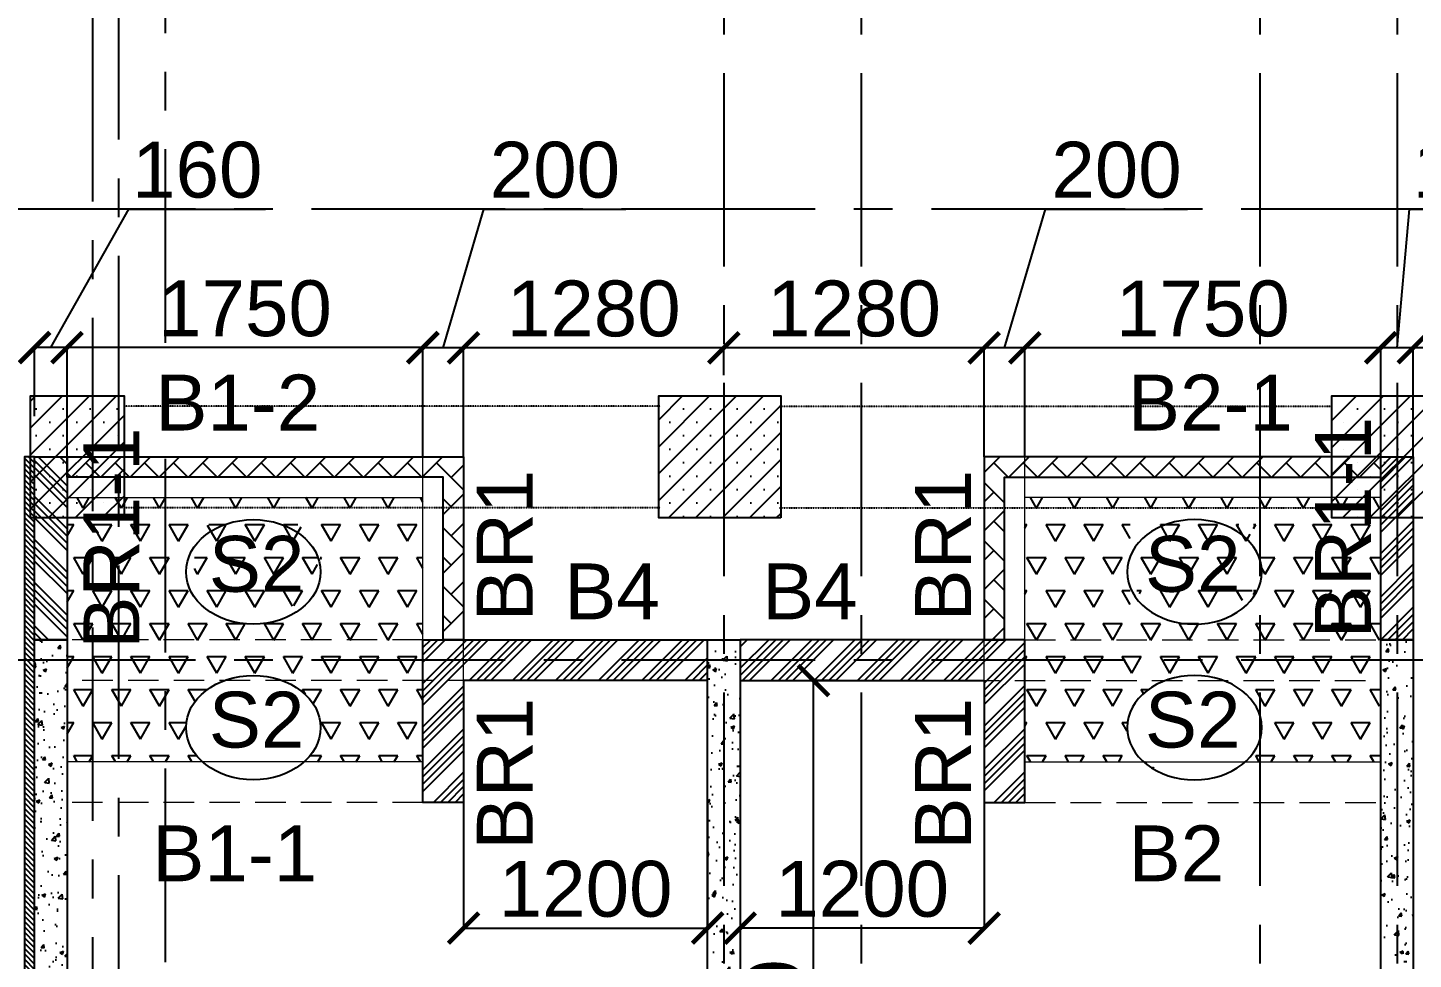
# Model space of a CAD drawing. Header units: inches. Extents: x -1898 to 127651, y -195120 to -109120.
# Drawn here: x 51007 to 57821, y -120763 to -116178 of the extents above; entities that cross this region are included whole.
import ezdxf

# ---------------------------------------------------------------- set-up
doc = ezdxf.new("R2010")
doc.units = ezdxf.units.IN
doc.header["$MEASUREMENT"] = 0
for name, pattern in [('CENTER', [50.8, 31.75, -6.35, 6.35, -6.35]), ('DASHED2', [9.525, 6.35, -3.175]), ('Hidden', [3, 2, -1])]:
    doc.linetypes.add(name, pattern=pattern)
for name, color, linetype in [('160 R.C. WALL HAT', 8, 'Continuous'), ('160 R.C.WALL', 6, 'Continuous'), ('2', 5, 'Continuous'), ('AR-Column', 40, 'Continuous'), ('AR-Hidden', 251, 'DASHED2'), ('BAL. PARAPET WALL', 4, 'Continuous'), ('BEAM TEXT', 4, 'Continuous'), ('DIM', 251, 'Continuous'), ('GRID', 8, 'CENTER'), ('NON S.WALL HATCH', 8, 'Continuous'), ('NON STRUC R.C.WALL', 6, 'Continuous'), ('NON.STRUC.R.C.WALLS', 1, 'Continuous'), ('PARAPET WALL', 4, 'Continuous'), ('SUNKEN', 8, 'Continuous')]:
    doc.layers.add(name, color=color, linetype=linetype)
for name, color, linetype, lineweight in [('BEAMS', 3, 'Continuous', 0), ('SLAB CIR', 1, 'Continuous', 25), ('SLAB TXT', 3, 'Continuous', 0)]:
    doc.layers.add(name, color=color, linetype=linetype, lineweight=lineweight)
doc.styles.add('T200', font='sanss___.ttf', dxfattribs={"height": 275})
doc.styles.add('T300', font='sanss___.ttf', dxfattribs={"height": 350})
doc.dimstyles.new('T 200', dxfattribs={"dimtxt": 275, "dimasz": 150, "dimexe": 1, "dimexo": 0, "dimgap": 50, "dimtad": 1, "dimdec": 0, "dimrnd": 5, "dimdsep": 46, "dimtxsty": 'T200', "dimblk": 'ARCHTICK', "dimcen": 2.5, "dimdle": 1, "dimclrd": 5, "dimclre": 253, "dimclrt": 1, "dimadec": 0, "dimazin": 0, "dimtfac": 1, "dimtdec": 0, "dimtmove": 2, "dimatfit": 3, "dimfxl": 0, "dimarcsym": 0})
pattern_1 = [(60, (2301842.9, -345548.81), (-93.75, 162.379763), [93.75, -93.75]), (120, (2301842.9, -345548.81), (-187.5, 1e-07), [93.75, -93.75]), (0, (2301796.02, -345467.62), (93.75, 162.379763), [93.75, -93.75])]
pattern_2 = [(45, (2346260.05, -240371.21), (-106.066017, 106.066017), []), (45, (2346295.4, -240371.21), (-106.066017, 106.066017), []), (45, (2346330.76, -240371.21), (-106.066017, 106.066017), []), (45, (2346366.12, -240371.21), (-106.066017, 106.066017), [])]
pattern_3 = [(50, (2184721.52, 112605.64), (179.315046, -15.688034), [18.75, -206.25]), (355, (2184721.52, 112605.64), (-34.687833, 188.048033), [15, -165]), (100.451444, (2184736.47, 112604.33), (144.627212, 172.359998), [15.935048, -175.285528]), (46.1842, (2184721.52, 112655.64), (266.810333, -41.37982), [28.125, -309.375]), (96.635635, (2184743.76, 112652.2), (233.665486, 243.52965), [23.902586, -262.92844]), (351.184164, (2184721.52, 112655.64), (233.665486, 243.52965), [22.5, -247.5]), (21, (2184746.52, 112643.14), (149.226763, -100.654723), [18.75, -206.25]), (326, (2184746.52, 112643.14), (60.828833, 181.287511), [15, -165]), (71.451445, (2184758.96, 112634.75), (210.055594, 80.632788), [15.935047, -175.285528]), (37.5, (2184721.524, 112605.64), (3.0399638, 83.2234635), [0, -163, 0, -167.5, 0, -165.625]), (7.5, (2184721.52, 112605.64), (65.7673844, 98.602928), [0, -95.5, 0, -159.25, 0, -63.125]), (327.5, (2184665.774, 112605.64), (133.455609, -5.638718), [0, -62.5, 0, -195, 0, -258.75]), (317.5, (2184640.77, 112605.64), (145.7965423, 25.0262456), [0, -81.25, 0, -129.5, 0, -183.75])]
pattern_4 = [(45, (-132245.64, 75915.45), (-66.29126, 66.29126), []), (45, (-132179.35, 75915.45), (-66.29126, 66.29126), [0, -93.75])]

# ---------------------------------------------------------------- blocks, each defined once
blk = doc.blocks.new('_ARCHTICK')
at = {"color": 0, "linetype": 'ByBlock', "const_width": 0.15}
blk.add_lwpolyline([(-0.5, -0.5), (0.5, 0.5)], dxfattribs=at)
blk = doc.blocks.new('*D580')
at = {"layer": 'Defpoints', "color": 0}
for p in [(54871.1, -119390.2), (54981.1, -119390.2, 14.7), (54981.1, -122990.2, 14.7)]:
    blk.add_point(p, dxfattribs=at)
at = {"layer": 'DIM', "color": 253, "lineweight": -2}
for p, q in [((54981.1, -119390.2), (54870.1, -119390.2)), ((54981.1, -122990.2), (54870.1, -122990.2))]:
    blk.add_line(p, q, dxfattribs=at)
at = {"layer": 'DIM', "color": 5, "lineweight": -2}
blk.add_line((54871.1, -122991.2), (54871.1, -119389.2), dxfattribs=at)
at = {"layer": 'DIM', "color": 5, "lineweight": -2, "xscale": 150, "yscale": 150, "zscale": 150}
for p, rotation in [((54871.1, -119390.2), 90), ((54871.1, -122990.2), 270)]:
    blk.add_blockref('_ARCHTICK', p, dxfattribs=dict(at, rotation=rotation))
at = {"layer": 'DIM', "color": 1, "insert": (54679.3, -121190.2), "char_height": 275, "attachment_point": 5, "rotation": 90, "style": 'T200'}
blk.add_mtext('3600', dxfattribs=at)
blk = doc.blocks.new('*D355')
at = {"layer": 'Defpoints', "color": 0}
for p in [(57821, -117753.1), (57821, -118290.2, 14.7), (59571, -118290.2, 14.7)]:
    blk.add_point(p, dxfattribs=at)
at = {"layer": 'DIM', "color": 5, "lineweight": -2}
blk.add_line((59572, -117753.1), (57820, -117753.1), dxfattribs=at)
at = {"layer": 'DIM', "color": 253, "lineweight": -2}
for p, q in [((57821, -118290.2), (57821, -117752.1)), ((59571, -118290.2), (59571, -117752.1))]:
    blk.add_line(p, q, dxfattribs=at)
at = {"layer": 'DIM', "color": 5, "lineweight": -2, "xscale": 150, "yscale": 150, "zscale": 150, "rotation": 180}
blk.add_blockref('_ARCHTICK', (57821, -117753.1), dxfattribs=at)
at = {"layer": 'DIM', "color": 5, "lineweight": -2, "xscale": 150, "yscale": 150, "zscale": 150}
blk.add_blockref('_ARCHTICK', (59571, -117753.1), dxfattribs=at)
at = {"layer": 'DIM', "color": 1, "insert": (58696, -117561.4), "char_height": 275, "attachment_point": 5, "style": 'T200'}
blk.add_mtext('1750', dxfattribs=at)
blk = doc.blocks.new('*D356')
at = {"layer": 'Defpoints', "color": 0}
for p in [(57661, -117753.1), (57661, -118290.2, 14.7), (57821, -118290.2, 14.7)]:
    blk.add_point(p, dxfattribs=at)
at = {"layer": 'DIM', "color": 5, "lineweight": -2}
for p, q in [((57741, -117753.1), (57802.3, -117070.3)), ((57802.3, -117070.3), (58474.6, -117070.3)), ((57822, -117753.1), (57660, -117753.1))]:
    blk.add_line(p, q, dxfattribs=at)
at = {"layer": 'DIM', "color": 253, "lineweight": -2}
for p, q in [((57661, -118290.2), (57661, -117752.1)), ((57821, -118290.2), (57821, -117752.1))]:
    blk.add_line(p, q, dxfattribs=at)
at = {"layer": 'DIM', "color": 5, "lineweight": -2, "xscale": 150, "yscale": 150, "zscale": 150, "rotation": 180}
blk.add_blockref('_ARCHTICK', (57661, -117753.1), dxfattribs=at)
at = {"layer": 'DIM', "color": 5, "lineweight": -2, "xscale": 150, "yscale": 150, "zscale": 150}
blk.add_blockref('_ARCHTICK', (57821, -117753.1), dxfattribs=at)
at = {"layer": 'DIM', "color": 1, "insert": (58138.4, -116878.4), "char_height": 275, "attachment_point": 5, "style": 'T200'}
blk.add_mtext('160', dxfattribs=at)
blk = doc.blocks.new('*D357')
at = {"layer": 'Defpoints', "color": 0}
for p in [(55911, -117753.1), (55911, -118290.2, 14.7), (57661, -118290.2, 14.7)]:
    blk.add_point(p, dxfattribs=at)
at = {"layer": 'DIM', "color": 5, "lineweight": -2}
blk.add_line((57662, -117753.1), (55910, -117753.1), dxfattribs=at)
at = {"layer": 'DIM', "color": 253, "lineweight": -2}
for p, q in [((55911, -118290.2), (55911, -117752.1)), ((57661, -118290.2), (57661, -117752.1))]:
    blk.add_line(p, q, dxfattribs=at)
at = {"layer": 'DIM', "color": 5, "lineweight": -2, "xscale": 150, "yscale": 150, "zscale": 150, "rotation": 180}
blk.add_blockref('_ARCHTICK', (55911, -117753.1), dxfattribs=at)
at = {"layer": 'DIM', "color": 5, "lineweight": -2, "xscale": 150, "yscale": 150, "zscale": 150}
blk.add_blockref('_ARCHTICK', (57661, -117753.1), dxfattribs=at)
at = {"layer": 'DIM', "color": 1, "insert": (56786, -117561.4), "char_height": 275, "attachment_point": 5, "style": 'T200'}
blk.add_mtext('1750', dxfattribs=at)
blk = doc.blocks.new('*D358')
at = {"layer": 'Defpoints', "color": 0}
for p in [(55711, -117753.1), (55711, -118290.2, 14.7), (55911, -118290.2, 14.7)]:
    blk.add_point(p, dxfattribs=at)
at = {"layer": 'DIM', "color": 5, "lineweight": -2}
for p, q in [((55811, -117753.1), (56012.4, -117070.3)), ((56012.4, -117070.3), (56710.7, -117070.3)), ((55912, -117753.1), (55710, -117753.1))]:
    blk.add_line(p, q, dxfattribs=at)
at = {"layer": 'DIM', "color": 253, "lineweight": -2}
for p, q in [((55711, -118290.2), (55711, -117752.1)), ((55911, -118290.2), (55911, -117752.1))]:
    blk.add_line(p, q, dxfattribs=at)
at = {"layer": 'DIM', "color": 5, "lineweight": -2, "xscale": 150, "yscale": 150, "zscale": 150, "rotation": 180}
blk.add_blockref('_ARCHTICK', (55711, -117753.1), dxfattribs=at)
at = {"layer": 'DIM', "color": 5, "lineweight": -2, "xscale": 150, "yscale": 150, "zscale": 150}
blk.add_blockref('_ARCHTICK', (55911, -117753.1), dxfattribs=at)
at = {"layer": 'DIM', "color": 1, "insert": (56361.6, -116878.6), "char_height": 275, "attachment_point": 5, "style": 'T200'}
blk.add_mtext('200', dxfattribs=at)
blk = doc.blocks.new('*D359')
at = {"layer": 'Defpoints', "color": 0}
for p in [(54431, -117753.1), (54431, -117887.1, 14.7), (55711, -118290.2, 14.7)]:
    blk.add_point(p, dxfattribs=at)
at = {"layer": 'DIM', "color": 5, "lineweight": -2}
blk.add_line((55712, -117753.1), (54430, -117753.1), dxfattribs=at)
at = {"layer": 'DIM', "color": 253, "lineweight": -2}
for p, q in [((54431, -117887.1), (54431, -117752.1)), ((55711, -118290.2), (55711, -117752.1))]:
    blk.add_line(p, q, dxfattribs=at)
at = {"layer": 'DIM', "color": 5, "lineweight": -2, "xscale": 150, "yscale": 150, "zscale": 150, "rotation": 180}
blk.add_blockref('_ARCHTICK', (54431, -117753.1), dxfattribs=at)
at = {"layer": 'DIM', "color": 5, "lineweight": -2, "xscale": 150, "yscale": 150, "zscale": 150}
blk.add_blockref('_ARCHTICK', (55711, -117753.1), dxfattribs=at)
at = {"layer": 'DIM', "color": 1, "insert": (55071, -117561.4), "char_height": 275, "attachment_point": 5, "style": 'T200'}
blk.add_mtext('1280', dxfattribs=at)
blk = doc.blocks.new('*D360')
at = {"layer": 'Defpoints', "color": 0}
for p in [(53151, -117753.1), (54431, -117887.1, 14.7), (53151, -118290.2, 14.7)]:
    blk.add_point(p, dxfattribs=at)
at = {"layer": 'DIM', "color": 5, "lineweight": -2}
blk.add_line((54432, -117753.1), (53150, -117753.1), dxfattribs=at)
at = {"layer": 'DIM', "color": 253, "lineweight": -2}
for p, q in [((53151, -118290.2), (53151, -117752.1)), ((54431, -117887.1), (54431, -117752.1))]:
    blk.add_line(p, q, dxfattribs=at)
at = {"layer": 'DIM', "color": 5, "lineweight": -2, "xscale": 150, "yscale": 150, "zscale": 150, "rotation": 180}
blk.add_blockref('_ARCHTICK', (53151, -117753.1), dxfattribs=at)
at = {"layer": 'DIM', "color": 5, "lineweight": -2, "xscale": 150, "yscale": 150, "zscale": 150}
blk.add_blockref('_ARCHTICK', (54431, -117753.1), dxfattribs=at)
at = {"layer": 'DIM', "color": 1, "insert": (53791, -117561.4), "char_height": 275, "attachment_point": 5, "style": 'T200'}
blk.add_mtext('1280', dxfattribs=at)
blk = doc.blocks.new('*D361')
at = {"layer": 'Defpoints', "color": 0}
for p in [(52951, -117753.1), (52951, -118290.2, 14.7), (53151, -118290.2, 14.7)]:
    blk.add_point(p, dxfattribs=at)
at = {"layer": 'DIM', "color": 5, "lineweight": -2}
for p, q in [((53051, -117753.1), (53250.8, -117070.3)), ((53250.8, -117070.3), (53949.1, -117070.3)), ((53152, -117753.1), (52950, -117753.1))]:
    blk.add_line(p, q, dxfattribs=at)
at = {"layer": 'DIM', "color": 253, "lineweight": -2}
for p, q in [((52951, -118290.2), (52951, -117752.1)), ((53151, -118290.2), (53151, -117752.1))]:
    blk.add_line(p, q, dxfattribs=at)
at = {"layer": 'DIM', "color": 5, "lineweight": -2, "xscale": 150, "yscale": 150, "zscale": 150, "rotation": 180}
blk.add_blockref('_ARCHTICK', (52951, -117753.1), dxfattribs=at)
at = {"layer": 'DIM', "color": 5, "lineweight": -2, "xscale": 150, "yscale": 150, "zscale": 150}
blk.add_blockref('_ARCHTICK', (53151, -117753.1), dxfattribs=at)
at = {"layer": 'DIM', "color": 1, "insert": (53600, -116878.6), "char_height": 275, "attachment_point": 5, "style": 'T200'}
blk.add_mtext('200', dxfattribs=at)
blk = doc.blocks.new('*D618')
at = {"layer": 'Defpoints', "color": 0}
for p in [(51201, -117752.1), (52951, -117944.9), (51201, -118290.2, 14.7)]:
    blk.add_point(p, dxfattribs=at)
at = {"layer": 'DIM', "color": 5, "lineweight": -2}
blk.add_line((52952, -117752.1), (51200, -117752.1), dxfattribs=at)
at = {"layer": 'DIM', "color": 253, "lineweight": -2}
for p, q in [((51201, -118290.2), (51201, -117751.1)), ((52951, -117944.9), (52951, -117751.1))]:
    blk.add_line(p, q, dxfattribs=at)
at = {"layer": 'DIM', "color": 5, "lineweight": -2, "xscale": 150, "yscale": 150, "zscale": 150, "rotation": 180}
blk.add_blockref('_ARCHTICK', (51201, -117752.1), dxfattribs=at)
at = {"layer": 'DIM', "color": 5, "lineweight": -2, "xscale": 150, "yscale": 150, "zscale": 150}
blk.add_blockref('_ARCHTICK', (52951, -117752.1), dxfattribs=at)
at = {"layer": 'DIM', "color": 1, "insert": (52076, -117560.4), "char_height": 275, "attachment_point": 5, "style": 'T200'}
blk.add_mtext('1750', dxfattribs=at)
blk = doc.blocks.new('*D619')
at = {"layer": 'Defpoints', "color": 0}
for p in [(51041, -117752.1), (51041, -118090.2, -14.7), (51201, -118290.2, 14.7)]:
    blk.add_point(p, dxfattribs=at)
at = {"layer": 'DIM', "color": 5, "lineweight": -2}
for p, q in [((51121, -117752.1), (51505.2, -117070.3)), ((51505.2, -117070.3), (52177.4, -117070.3)), ((51202, -117752.1), (51040, -117752.1))]:
    blk.add_line(p, q, dxfattribs=at)
at = {"layer": 'DIM', "color": 253, "lineweight": -2}
for p, q in [((51041, -118090.2), (51041, -117751.1)), ((51201, -118290.2), (51201, -117751.1))]:
    blk.add_line(p, q, dxfattribs=at)
at = {"layer": 'DIM', "color": 5, "lineweight": -2, "xscale": 150, "yscale": 150, "zscale": 150, "rotation": 180}
blk.add_blockref('_ARCHTICK', (51041, -117752.1), dxfattribs=at)
at = {"layer": 'DIM', "color": 5, "lineweight": -2, "xscale": 150, "yscale": 150, "zscale": 150}
blk.add_blockref('_ARCHTICK', (51201, -117752.1), dxfattribs=at)
at = {"layer": 'DIM', "color": 1, "insert": (51841.3, -116878.4), "char_height": 275, "attachment_point": 5, "style": 'T200'}
blk.add_mtext('160', dxfattribs=at)
blk = doc.blocks.new('*D769')
at = {"layer": 'Defpoints', "color": 0}
for p in [(53151, -119990.2, 14.7), (54351, -119990.2, 14.7), (54351, -120609)]:
    blk.add_point(p, dxfattribs=at)
at = {"layer": 'DIM', "color": 253, "lineweight": -2}
for p, q in [((53151, -119990.2), (53151, -120610)), ((54351, -119990.2), (54351, -120610))]:
    blk.add_line(p, q, dxfattribs=at)
at = {"layer": 'DIM', "color": 5, "lineweight": -2}
blk.add_line((53150, -120609), (54352, -120609), dxfattribs=at)
at = {"layer": 'DIM', "color": 5, "lineweight": -2, "xscale": 150, "yscale": 150, "zscale": 150, "rotation": 180}
blk.add_blockref('_ARCHTICK', (53151, -120609), dxfattribs=at)
at = {"layer": 'DIM', "color": 5, "lineweight": -2, "xscale": 150, "yscale": 150, "zscale": 150}
blk.add_blockref('_ARCHTICK', (54351, -120609), dxfattribs=at)
at = {"layer": 'DIM', "color": 1, "insert": (53751, -120417.4), "char_height": 275, "attachment_point": 5, "style": 'T200'}
blk.add_mtext('1200', dxfattribs=at)
blk = doc.blocks.new('*D770')
at = {"layer": 'Defpoints', "color": 0}
for p in [(54511, -119990.2, 14.7), (55711, -119990.2, 14.7), (54511, -120609)]:
    blk.add_point(p, dxfattribs=at)
at = {"layer": 'DIM', "color": 253, "lineweight": -2}
for p, q in [((54511, -119990.2), (54511, -120610)), ((55711, -119990.2), (55711, -120610))]:
    blk.add_line(p, q, dxfattribs=at)
at = {"layer": 'DIM', "color": 5, "lineweight": -2}
blk.add_line((55712, -120609), (54510, -120609), dxfattribs=at)
at = {"layer": 'DIM', "color": 5, "lineweight": -2, "xscale": 150, "yscale": 150, "zscale": 150, "rotation": 180}
blk.add_blockref('_ARCHTICK', (54511, -120609), dxfattribs=at)
at = {"layer": 'DIM', "color": 5, "lineweight": -2, "xscale": 150, "yscale": 150, "zscale": 150}
blk.add_blockref('_ARCHTICK', (55711, -120609), dxfattribs=at)
at = {"layer": 'DIM', "color": 1, "insert": (55111, -120417.4), "char_height": 275, "attachment_point": 5, "style": 'T200'}
blk.add_mtext('1200', dxfattribs=at)
blk = doc.blocks.new('A$C02A55DAE')
at = {"layer": 'NON S.WALL HATCH'}
h = blk.add_hatch(dxfattribs=at)
h.set_pattern_fill('SACNCR', color=256, scale=1000)
h.set_pattern_definition(pattern_4)
h.paths.add_polyline_path([(46318.6, 600), (45858.6, 600), (45858.6, 1200), (46318.6, 1200)])
h = blk.add_hatch(dxfattribs=at)
h.set_pattern_fill('SACNCR', color=256, scale=1000)
h.set_pattern_definition(pattern_4)
h.paths.add_polyline_path([(49548.6, 600), (48948.6, 600), (48948.6, 1200), (49548.6, 1200)])
h = blk.add_hatch(dxfattribs=at)
h.set_pattern_fill('SACNCR', color=256, scale=1000)
h.set_pattern_definition(pattern_4)
h.paths.add_polyline_path([(52858.6, 600), (52258.6, 600), (52258.6, 1200), (52858.6, 1200)])
at = {"layer": 'AR-Column', "color": 4, "elevation": -29.5}
for points in [[(46318.6, 600), (45858.6, 600), (45858.6, 1200), (46318.6, 1200)], [(49548.6, 600), (48948.6, 600), (48948.6, 1200), (49548.6, 1200)], [(52858.6, 600), (52258.6, 600), (52258.6, 1200), (52858.6, 1200)]]:
    blk.add_lwpolyline(points, close=True, dxfattribs=at)
at = {"layer": 'AR-Hidden', "ltscale": 0.009}
for p, q in [((48954.7, 1150, -29.5), (46318.6, 1150, -29.5)), ((49542.5, 1150, -29.5), (52252.5, 1150, -29.5)), ((48954.7, 650, -29.5), (46318.6, 650, -29.5)), ((49542.5, 650, -29.5), (52252.5, 650, -29.5))]:
    blk.add_line(p, q, dxfattribs=at)

msp = doc.modelspace()

# ---------------------------------------------------------------- hatches: boundary and pattern name
at = {"layer": '160 R.C. WALL HAT'}
h = msp.add_hatch(dxfattribs=at)
h.set_pattern_fill('AR-CONC', color=256, scale=25)
h.set_pattern_definition(pattern_3)
h.paths.add_polyline_path([(51041, -119190.2), (51201, -119190.2), (51201, -123150.2), (51041, -123150.2)])
h = msp.add_hatch(dxfattribs=at)
h.set_pattern_fill('AR-CONC', color=256, scale=25)
h.set_pattern_definition(pattern_3)
h.paths.add_polyline_path([(54351, -119190.2), (54511, -119190.2), (54511, -123150.2), (54351, -123150.2)])
h = msp.add_hatch(dxfattribs=at)
h.set_pattern_fill('AR-CONC', color=256, scale=25)
h.set_pattern_definition(pattern_3)
h.paths.add_polyline_path([(57661, -119190.2), (57821, -119190.2), (57821, -123150.2), (57661, -123150.2)])
at = {"layer": '2'}
h = msp.add_hatch(dxfattribs=at)
h.set_pattern_fill('ANSI31', color=1, scale=150, style=0)
h.set_pattern_definition([(135, (89513.378, 0), (13.2582521, 13.2582521), [])])
h.paths.add_polyline_path([(51041, -118290.2), (50991, -118290.2), (50991, -124950.2), (51041, -124950.2)])
at = {"layer": 'BAL. PARAPET WALL'}
h = msp.add_hatch(dxfattribs=at)
h.set_pattern_fill('AR-HBONE', color=256, angle=-90, style=0)
h.set_pattern_definition([(315, (547722.33, 2006768.09), (143.684098, -4e-14), [304.8, -101.6]), (45, (547794.18, 2006696.24), (143.684098, -4e-14), [304.8, -101.6])])
h.paths.add_polyline_path([(51201, -118390.2), (51201, -118290.2), (53151, -118290.2), (53151, -119190.2), (53051, -119190.2), (53051, -118390.2)])
h = msp.add_hatch(dxfattribs=at)
h.set_pattern_fill('AR-HBONE', color=256, angle=-90, style=0)
h.set_pattern_definition([(315, (554342.33, 2006768.09), (143.684098, -4e-14), [304.8, -101.6]), (45, (554414.18, 2006696.24), (143.684098, -4e-14), [304.8, -101.6])])
h.paths.add_polyline_path([(57661, -118390.2), (57661, -118290.2), (55711, -118290.2), (55711, -119190.2), (55811, -119190.2), (55811, -118390.2)])
at = {"layer": 'NON STRUC R.C.WALL'}
h = msp.add_hatch(dxfattribs=at)
h.set_pattern_fill('ANSI34', color=1, scale=200)
h.set_pattern_definition([(135, (-2263156.67, -240411.21), (106.066017, 106.066017), []), (135, (-2263192.03, -240411.21), (106.066017, 106.066017), []), (135, (-2263227.38, -240411.21), (106.066017, 106.066017), []), (135, (-2263262.74, -240411.21), (106.066017, 106.066017), [])])
h.paths.add_polyline_path([(51201, -119190.2), (51041, -119190.2), (51041, -118290.2), (51201, -118290.2)])
h = msp.add_hatch(dxfattribs=at)
h.set_pattern_fill('ANSI34', color=1, scale=200)
h.set_pattern_definition([(45, (2346260.05, -240411.21), (-106.066017, 106.066017), []), (45, (2346295.4, -240411.21), (-106.066017, 106.066017), []), (45, (2346330.76, -240411.21), (-106.066017, 106.066017), []), (45, (2346366.12, -240411.21), (-106.066017, 106.066017), [])])
h.paths.add_polyline_path([(57821, -119190.2), (57661, -119190.2), (57661, -118290.2), (57821, -118290.2)])
h = msp.add_hatch(dxfattribs=at)
h.set_pattern_fill('ANSI34', color=1, scale=200)
h.set_pattern_definition(pattern_2)
h.paths.add_polyline_path([(54351, -119390.2), (53151, -119390.2), (53151, -119990.2), (52951, -119990.2), (52951, -119190.2), (54351, -119190.2)])
h = msp.add_hatch(dxfattribs=at)
h.set_pattern_fill('ANSI34', color=1, scale=200)
h.set_pattern_definition(pattern_2)
h.paths.add_polyline_path([(54511, -119390.2), (55711, -119390.2), (55711, -119990.2), (55911, -119990.2), (55911, -119190.2), (54511, -119190.2)])
at = {"layer": 'SUNKEN'}
h = msp.add_hatch(dxfattribs=at)
h.set_pattern_fill('TRIANG', color=256, scale=500)
h.set_pattern_definition(pattern_1)
edge = h.paths.add_edge_path(flags=16)
edge.add_ellipse((52117, -118815.9), major_axis=(-331, 0), ratio=0.77685, start_angle=0, end_angle=360)
h.paths.add_polyline_path([(52432.5, -119034), (51827.4, -119034), (51827.4, -118602.8), (52432.5, -118602.8)], flags=16)
h.paths.add_polyline_path([(52263.2, -119391.8), (52258.7, -119390.2), (52951, -119390.2), (52951, -119790.2), (52312.2, -119790.2), (52319, -119826.3), (52329.2, -119819.9), (52339.2, -119813.2), (52348.8, -119806.2), (52358, -119798.9), (52366.8, -119791.3), (52375.2, -119783.4), (52383.3, -119775.3), (52390.9, -119767), (52398.1, -119758.4), (52404.8, -119749.6), (52411.1, -119740.6), (52416.9, -119731.5), (52422.2, -119722.1), (52427.1, -119712.6), (52431.4, -119703), (52435.3, -119693.2), (52438.7, -119683.3), (52441.5, -119673.3), (52443.9, -119663.3), (52445.7, -119653.1), (52447, -119643), (52447.8, -119632.8), (52448, -119622.5), (52447.8, -119612.3), (52447, -119602.1), (52445.7, -119591.9), (52443.9, -119581.8), (52441.5, -119571.7), (52438.7, -119561.8), (52435.3, -119551.9), (52431.4, -119542.1), (52427.1, -119532.5), (52422.2, -119523), (52416.9, -119513.6), (52411.1, -119504.4), (52404.8, -119495.4), (52398.1, -119486.7), (52390.9, -119478.1), (52383.3, -119469.7), (52375.2, -119461.6), (52366.8, -119453.8), (52358, -119446.2), (52348.8, -119438.9), (52339.2, -119431.9), (52329.2, -119425.2), (52319, -119418.8), (52308.4, -119412.7), (52297.5, -119407), (52286.3, -119401.6), (52274.9, -119396.5)])
h.paths.add_polyline_path([(51201, -119190.2), (51201, -118490.2), (52951, -118490.2), (52951, -119190.2)])
h.paths.add_polyline_path([(51201, -119390.2), (51201, -119190.2), (52951, -119190.2), (52951, -119390.2)])
h.paths.add_polyline_path([(51201, -119830.2), (51201, -119390.2), (51975.4, -119390.2), (51970.9, -119391.8), (51959.2, -119396.5), (51947.8, -119401.6), (51936.6, -119407), (51925.7, -119412.7), (51915.1, -119418.8), (51904.8, -119425.2), (51894.9, -119431.9), (51885.3, -119438.9), (51876.1, -119446.2), (51867.3, -119453.8), (51858.8, -119461.6), (51850.8, -119469.7), (51843.2, -119478.1), (51836, -119486.7), (51829.3, -119495.4), (51823, -119504.4), (51817.2, -119513.6), (51811.9, -119523), (51807, -119532.5), (51802.6, -119542.1), (51798.8, -119551.9), (51795.4, -119561.8), (51792.6, -119571.7), (51790.2, -119581.8), (51788.4, -119591.9), (51787.1, -119602.1), (51786.3, -119612.3), (51786, -119622.5), (51786.3, -119632.8), (51787.1, -119643), (51788.4, -119653.1), (51790.2, -119663.3), (51792.6, -119673.3), (51795.4, -119683.3), (51798.8, -119693.2), (51802.6, -119703), (51807, -119712.6), (51811.9, -119722.1), (51817.2, -119731.5), (51823, -119740.6), (51829.3, -119749.6), (51836, -119758.4), (51843.2, -119767), (51850.8, -119775.3), (51858.8, -119783.4), (51867.3, -119791.3), (51876.1, -119798.9), (51885.3, -119806.2), (51894.9, -119813.2), (51904.8, -119819.9), (51915.1, -119826.3), (51921.9, -119790.2), (51201, -119790.2)])
h = msp.add_hatch(dxfattribs=at)
h.set_pattern_fill('TRIANG', color=256, scale=500)
h.set_pattern_definition(pattern_1)
h.paths.add_polyline_path([(57661, -118490.2), (55911, -118490.2), (55911, -119190.2), (57661, -119190.2)])
edge = h.paths.add_edge_path(flags=16)
edge.add_ellipse((56745, -118815.9), major_axis=(331, 0), ratio=0.77685, start_angle=0, end_angle=360, ccw=False)
h.paths.add_polyline_path([(57661, -119190.2), (55911, -119190.2), (55911, -119390.2), (57661, -119390.2)])
h.paths.add_polyline_path([(57034.6, -119034), (57034.6, -118602.8), (56429.5, -118602.8), (56429.5, -119034)], flags=16)
edge = h.paths.add_edge_path()
edge.add_line((56902.8, -119396.5), (56914.2, -119401.6))
edge.add_line((56914.2, -119401.6), (56925.4, -119407))
edge.add_line((56925.4, -119407), (56936.3, -119412.7))
edge.add_line((56936.3, -119412.7), (56946.9, -119418.8))
edge.add_line((56946.9, -119418.8), (56957.2, -119425.2))
edge.add_line((56957.2, -119425.2), (56967.1, -119431.9))
edge.add_line((56967.1, -119431.9), (56976.7, -119438.9))
edge.add_line((56976.7, -119438.9), (56985.9, -119446.2))
edge.add_line((56985.9, -119446.2), (56994.7, -119453.8))
edge.add_line((56994.7, -119453.8), (57003.2, -119461.6))
edge.add_line((57003.2, -119461.6), (57011.2, -119469.7))
edge.add_line((57011.2, -119469.7), (57018.8, -119478.1))
edge.add_line((57018.8, -119478.1), (57026, -119486.7))
edge.add_line((57026, -119486.7), (57032.7, -119495.4))
edge.add_line((57032.7, -119495.4), (57039, -119504.4))
edge.add_line((57039, -119504.4), (57044.8, -119513.6))
edge.add_line((57044.8, -119513.6), (57050.1, -119523))
edge.add_line((57050.1, -119523), (57055, -119532.5))
edge.add_line((57055, -119532.5), (57059.3, -119542.1))
edge.add_line((57059.3, -119542.1), (57063.2, -119551.9))
edge.add_line((57063.2, -119551.9), (57066.6, -119561.8))
edge.add_line((57066.6, -119561.8), (57069.4, -119571.7))
edge.add_line((57069.4, -119571.7), (57071.8, -119581.8))
edge.add_line((57071.8, -119581.8), (57073.6, -119591.9))
edge.add_line((57073.6, -119591.9), (57074.9, -119602.1))
edge.add_line((57074.9, -119602.1), (57075.7, -119612.3))
edge.add_line((57075.7, -119612.3), (57076, -119622.5))
edge.add_line((57076, -119622.5), (57075.7, -119632.8))
edge.add_line((57075.7, -119632.8), (57074.9, -119643))
edge.add_line((57074.9, -119643), (57073.6, -119653.1))
edge.add_line((57073.6, -119653.1), (57071.8, -119663.3))
edge.add_line((57071.8, -119663.3), (57069.4, -119673.3))
edge.add_line((57069.4, -119673.3), (57066.6, -119683.3))
edge.add_line((57066.6, -119683.3), (57063.2, -119693.2))
edge.add_line((57063.2, -119693.2), (57059.3, -119703))
edge.add_line((57059.3, -119703), (57055, -119712.6))
edge.add_line((57055, -119712.6), (57050.1, -119722.1))
edge.add_line((57050.1, -119722.1), (57044.8, -119731.5))
edge.add_line((57044.8, -119731.5), (57039, -119740.6))
edge.add_line((57039, -119740.6), (57032.7, -119749.6))
edge.add_line((57032.7, -119749.6), (57026, -119758.4))
edge.add_line((57026, -119758.4), (57018.8, -119767))
edge.add_line((57018.8, -119767), (57011.2, -119775.3))
edge.add_line((57011.2, -119775.3), (57003.2, -119783.4))
edge.add_line((57003.2, -119783.4), (56994.7, -119791.3))
edge.add_line((56994.7, -119791.3), (56985.9, -119798.9))
edge.add_line((56985.9, -119798.9), (56976.7, -119806.2))
edge.add_line((56976.7, -119806.2), (56967.1, -119813.2))
edge.add_line((56967.1, -119813.2), (56957.2, -119819.9))
edge.add_line((56957.2, -119819.9), (56946.9, -119826.3))
edge.add_line((56946.9, -119826.3), (56940.1, -119830.2))
edge.add_line((56940.1, -119790.2), (57661, -119790.2))
edge.add_line((57661, -119790.2), (57661, -119390.2))
edge.add_line((57661, -119390.2), (56886.6, -119390.2))
edge.add_line((56886.6, -119390.2), (56891.1, -119391.8))
edge.add_line((56891.1, -119391.8), (56902.8, -119396.5))
edge = h.paths.add_edge_path()
edge.add_line((56598.8, -119391.8), (56603.3, -119390.2))
edge.add_line((56603.3, -119390.2), (55871, -119390.2))
edge.add_line((55911, -119390.2), (55911, -119830.2))
edge.add_line((55871, -119790.2), (56549.8, -119790.2))
edge.add_line((56549.8, -119790.2), (56543, -119826.3))
edge.add_line((56543, -119826.3), (56532.8, -119819.9))
edge.add_line((56532.8, -119819.9), (56522.8, -119813.2))
edge.add_line((56522.8, -119813.2), (56513.2, -119806.2))
edge.add_line((56513.2, -119806.2), (56504, -119798.9))
edge.add_line((56504, -119798.9), (56495.2, -119791.3))
edge.add_line((56495.2, -119791.3), (56486.8, -119783.4))
edge.add_line((56486.8, -119783.4), (56478.7, -119775.3))
edge.add_line((56478.7, -119775.3), (56471.1, -119767))
edge.add_line((56471.1, -119767), (56463.9, -119758.4))
edge.add_line((56463.9, -119758.4), (56457.2, -119749.6))
edge.add_line((56457.2, -119749.6), (56450.9, -119740.6))
edge.add_line((56450.9, -119740.6), (56445.1, -119731.5))
edge.add_line((56445.1, -119731.5), (56439.8, -119722.1))
edge.add_line((56439.8, -119722.1), (56434.9, -119712.6))
edge.add_line((56434.9, -119712.6), (56430.6, -119703))
edge.add_line((56430.6, -119703), (56426.7, -119693.2))
edge.add_line((56426.7, -119693.2), (56423.3, -119683.3))
edge.add_line((56423.3, -119683.3), (56420.5, -119673.3))
edge.add_line((56420.5, -119673.3), (56418.1, -119663.3))
edge.add_line((56418.1, -119663.3), (56416.3, -119653.1))
edge.add_line((56416.3, -119653.1), (56415, -119643))
edge.add_line((56415, -119643), (56414.2, -119632.8))
edge.add_line((56414.2, -119632.8), (56414, -119622.5))
edge.add_line((56414, -119622.5), (56414.2, -119612.3))
edge.add_line((56414.2, -119612.3), (56415, -119602.1))
edge.add_line((56415, -119602.1), (56416.3, -119591.9))
edge.add_line((56416.3, -119591.9), (56418.1, -119581.8))
edge.add_line((56418.1, -119581.8), (56420.5, -119571.7))
edge.add_line((56420.5, -119571.7), (56423.3, -119561.8))
edge.add_line((56423.3, -119561.8), (56426.7, -119551.9))
edge.add_line((56426.7, -119551.9), (56430.6, -119542.1))
edge.add_line((56430.6, -119542.1), (56434.9, -119532.5))
edge.add_line((56434.9, -119532.5), (56439.8, -119523))
edge.add_line((56439.8, -119523), (56445.1, -119513.6))
edge.add_line((56445.1, -119513.6), (56450.9, -119504.4))
edge.add_line((56450.9, -119504.4), (56457.2, -119495.4))
edge.add_line((56457.2, -119495.4), (56463.9, -119486.7))
edge.add_line((56463.9, -119486.7), (56471.1, -119478.1))
edge.add_line((56471.1, -119478.1), (56478.7, -119469.7))
edge.add_line((56478.7, -119469.7), (56486.8, -119461.6))
edge.add_line((56486.8, -119461.6), (56495.2, -119453.8))
edge.add_line((56495.2, -119453.8), (56504, -119446.2))
edge.add_line((56504, -119446.2), (56513.2, -119438.9))
edge.add_line((56513.2, -119438.9), (56522.8, -119431.9))
edge.add_line((56522.8, -119431.9), (56532.8, -119425.2))
edge.add_line((56532.8, -119425.2), (56543, -119418.8))
edge.add_line((56543, -119418.8), (56553.6, -119412.7))
edge.add_line((56553.6, -119412.7), (56564.5, -119407))
edge.add_line((56564.5, -119407), (56575.7, -119401.6))
edge.add_line((56575.7, -119401.6), (56587.1, -119396.5))
edge.add_line((56587.1, -119396.5), (56598.8, -119391.8))

# ---------------------------------------------------------------- linework, layer by layer
at = {"layer": '160 R.C.WALL', "elevation": 14.7}
for points in [[(51201, -123150.2), (51041, -123150.2), (51041, -119190.2), (51201, -119190.2)], [(54511, -123150.2), (54351, -123150.2), (54351, -119190.2), (54511, -119190.2)], [(57821, -123150.2), (57661, -123150.2), (57661, -119190.2), (57821, -119190.2)]]:
    msp.add_lwpolyline(points, close=True, dxfattribs=at)
at = {"layer": '2', "color": 1, "elevation": 14.7}
msp.add_lwpolyline([(51041, -118290.2), (50991, -118290.2), (50991, -124950.2), (51041, -124950.2)], close=True, dxfattribs=at)
at = {"layer": 'BAL. PARAPET WALL', "elevation": 14.7}
for points in [[(51201, -118390.2), (51201, -118290.2), (53151, -118290.2), (53151, -119190.2), (53051, -119190.2), (53051, -118390.2), (51201, -118390.2)], [(57661, -118390.2), (57661, -118290.2), (55711, -118290.2), (55711, -119190.2), (55811, -119190.2), (55811, -118390.2), (57661, -118390.2)]]:
    msp.add_lwpolyline(points, dxfattribs=at)
at = {"layer": 'BEAMS', "color": 4, "linetype": 'Continuous', "ltscale": 0.01}
for p, q in [((51201, -118290.2, 14.7), (53151, -118290.2, 14.7)), ((52951, -119990.2, 14.7), (52951, -118290.2, 14.7)), ((53151, -119990.2, 14.7), (53151, -118290.2, 14.7)), ((55711, -119990.2, 14.7), (55711, -118290.2, 14.7)), ((57661, -118290.2, 14.7), (55711, -118290.2, 14.7)), ((55911, -119990.2, 14.7), (55911, -118290.2, 14.7)), ((51201, -118490.2, 14.7), (52951, -118490.2, 14.7)), ((57661, -118490.2, 14.7), (55911, -118490.2, 14.7)), ((54351, -119190.2, 14.7), (52951, -119190.2, 14.7)), ((54511, -119190.2, 14.7), (55911, -119190.2, 14.7)), ((52951, -119790.2, 14.7), (51201, -119790.2, 14.7)), ((55911, -119790.2, 14.7), (57661, -119790.2, 14.7))]:
    msp.add_line(p, q, dxfattribs=at)
at = {"layer": 'BEAMS', "linetype": 'Hidden', "ltscale": 75}
for p, q in [((52951, -119190.2, 14.7), (51201, -119190.2, 14.7)), ((55911, -119190.2, 14.7), (57661, -119190.2, 14.7)), ((54351, -119390.2, 14.7), (51201, -119390.2, 14.7)), ((54511, -119390.2, 14.7), (57661, -119390.2, 14.7)), ((52951, -119990.2, 14.7), (51201, -119990.2, 14.7)), ((55911, -119990.2, 14.7), (57661, -119990.2, 14.7))]:
    msp.add_line(p, q, dxfattribs=at)
at = {"layer": 'GRID', "ltscale": 30}
for p, q in [((51453.9, -111204.2, 29.5), (51453.9, -143550.6, 29.5)), ((51326, -111509.1, 14.7), (51326, -143550.6, 14.7)), ((54431, -111829.1, 14.7), (54431, -143550.6, 14.7)), ((55106, -111829.1, 14.7), (55106, -143550.6, 14.7)), ((57066, -111829.1, 14.7), (57066, -143550.6, 14.7)), ((57741, -111829.1, 14.7), (57741, -143550.6, 14.7)), ((51683.9, -112203.8, 14.7), (51683.9, -143550.6, 14.7)), ((86883.8, -117070.3, 14.7), (739.5, -117070.3, 14.7)), ((86883.8, -119290.2, 14.7), (739.5, -119290.2, 14.7))]:
    msp.add_line(p, q, dxfattribs=at)
at = {"layer": 'NON.STRUC.R.C.WALLS', "elevation": 14.7}
for points in [[(51201, -119190.2), (51041, -119190.2), (51041, -118290.2), (51201, -118290.2)], [(57821, -119190.2), (57661, -119190.2), (57661, -118290.2), (57821, -118290.2)]]:
    msp.add_lwpolyline(points, close=True, dxfattribs=at)
for points in [[(54351, -119390.2), (53151, -119390.2), (53151, -119990.2), (52951, -119990.2), (52951, -119190.2), (54351, -119190.2)], [(54511, -119390.2), (55711, -119390.2), (55711, -119990.2), (55911, -119990.2), (55911, -119190.2), (54511, -119190.2)]]:
    msp.add_lwpolyline(points, dxfattribs=at)
at = {"layer": 'PARAPET WALL'}
for p, q in [((53151, -119990.2, 14.7), (52951, -119990.2, 14.7)), ((55711, -119990.2, 14.7), (55911, -119990.2, 14.7))]:
    msp.add_line(p, q, dxfattribs=at)
at = {"layer": 'SLAB CIR'}
for centre in [(52117, -118855.9, -0.7), (52117, -119622.5, -0.7)]:
    msp.add_ellipse(centre, major_axis=(-331, 0), ratio=0.77685, dxfattribs=at)
at = {"layer": 'SLAB CIR', "extrusion": (0, 0, -1)}
for centre in [(56745, -118855.9, -0.7), (56745, -119622.5, -0.7)]:
    msp.add_ellipse(centre, major_axis=(331, 0), ratio=0.77685, dxfattribs=at)

# ---------------------------------------------------------------- block references
at = {"layer": 'DIM', "color": 1}
msp.add_blockref('A$C02A55DAE', (5162.4, -119190.2, 29.5), dxfattribs=at)

# ---------------------------------------------------------------- texts
at = {"layer": 'BEAM TEXT', "style": 'T300'}
for s, p in [('B1-2', (51634.9, -118160.2)), ('B2-1', (56417.6, -118160.2)), ('B4', (53645.9, -119089.3)), ('B4', (54618.8, -119089.3)), ('B1-1', (51619.9, -120378.4)), ('B2', (56421, -120378.4))]:
    msp.add_text(s, height=275, dxfattribs=at).set_placement(p)
for s, p in [('BR1-1', (57612.5, -119182.6)), ('BR1-1', (51556.5, -119233.7)), ('BR1', (53490.9, -119100.3)), ('BR1', (55646.1, -119100.3)), ('BR1', (53490.9, -120222.5)), ('BR1', (55646.1, -120222.5))]:
    msp.add_text(s, height=275, rotation=90, dxfattribs=at).set_placement(p)
at = {"layer": 'SLAB TXT', "style": 'T300'}
for p in [(51898.1, -118953.9), (56501.4, -118953.9), (51898.1, -119720.5), (56501.4, -119720.5)]:
    msp.add_text('S2', height=275, dxfattribs=at).set_placement(p)

# ---------------------------------------------------------------- dimensions: what is measured, and where the dimension line sits
at = {"layer": 'DIM'}
for base, p1, p2, picture, middle in [((51041, -117752.1), (51201, -118290.2, 14.7), (51041, -118090.2, -14.7), '*D619', (51555.2, -117070.3)), ((52951, -117753.1), (53151, -118290.2, 14.7), (52951, -118290.2, 14.7), '*D361', (53300.8, -117070.3)), ((55711, -117753.1), (55911, -118290.2, 14.7), (55711, -118290.2, 14.7), '*D358', (56062.4, -117070.3)), ((57661, -117753.1), (57821, -118290.2, 14.7), (57661, -118290.2, 14.7), '*D356', (57852.3, -117070.3))]:
    dim = msp.add_linear_dim(base=base, p1=p1, p2=p2, angle=180, dimstyle='T 200', override={"dimtmove": 1}, dxfattribs=at)
    dim.commit()
    dim.dimension.update_dxf_attribs({"geometry": picture, "text_midpoint": middle, "dimtype": 160})
for base, p1, p2, angle, picture, middle in [((51201, -117752.1), (52951, -117944.9), (51201, -118290.2, 14.7), 180, '*D618', (52076, -117560.4)), ((53151, -117753.1), (54431, -117887.1, 14.7), (53151, -118290.2, 14.7), 180, '*D360', (53791, -117561.4)), ((54431, -117753.1), (55711, -118290.2, 14.7), (54431, -117887.1, 14.7), 180, '*D359', (55071, -117561.4)), ((55911, -117753.1), (57661, -118290.2, 14.7), (55911, -118290.2, 14.7), 180, '*D357', (56786, -117561.4)), ((57821, -117753.1), (59571, -118290.2, 14.7), (57821, -118290.2, 14.7), 180, '*D355', (58696, -117561.4)), ((54871.1, -119390.2), (54981.1, -122990.2, 14.7), (54981.1, -119390.2, 14.7), 90, '*D580', (54679.3, -121190.2))]:
    dim = msp.add_linear_dim(base=base, p1=p1, p2=p2, angle=angle, dimstyle='T 200', dxfattribs=at)
    dim.commit()
    dim.dimension.update_dxf_attribs({"geometry": picture, "text_midpoint": middle})
dim = msp.add_linear_dim(base=(54351, -120609), p1=(53151, -119990.2, 14.7), p2=(54351, -119990.2, 14.7), dimstyle='T 200', override={"dimarcsym": 2}, dxfattribs=at)
dim.commit()
dim.dimension.update_dxf_attribs({"geometry": '*D769', "text_midpoint": (53751, -120417.4)})
dim = msp.add_linear_dim(base=(54511, -120609), p1=(55711, -119990.2, 14.7), p2=(54511, -119990.2, 14.7), angle=180, dimstyle='T 200', override={"dimarcsym": 2}, dxfattribs=at)
dim.commit()
dim.dimension.update_dxf_attribs({"geometry": '*D770', "text_midpoint": (55111, -120417.4)})

doc.saveas('drawing.dxf')
